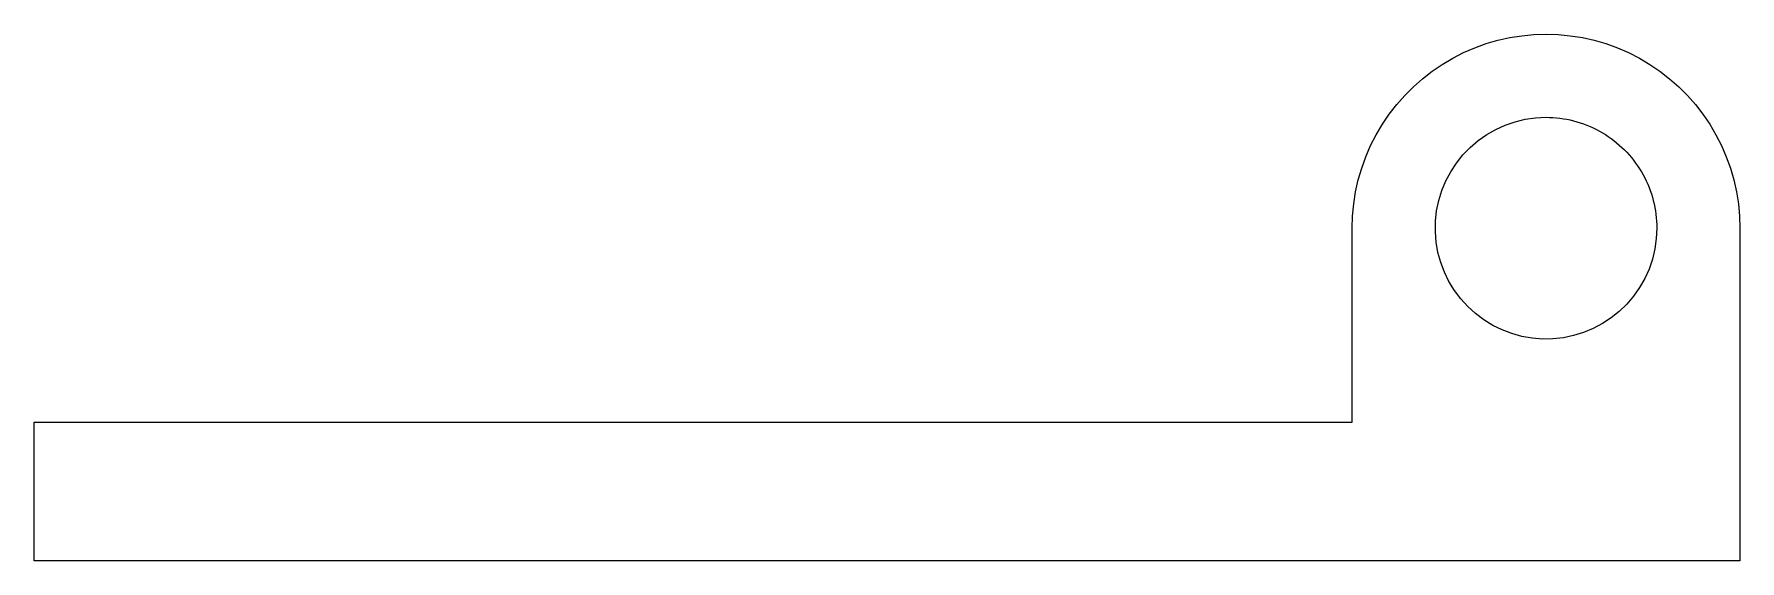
# Model space of a CAD drawing. Header units: metres. Extents: x -43.3 to 18.3, y 0 to 19.
import ezdxf

# ---------------------------------------------------------------- set-up
doc = ezdxf.new("R2010")
doc.units = ezdxf.units.M

msp = doc.modelspace()

# ---------------------------------------------------------------- linework, layer by layer
for points in [[(4.3, 12), (4.314, 12.44), (4.355, 12.877), (4.424, 13.312), (4.52, 13.741), (4.643, 14.163), (4.792, 14.577), (4.966, 14.98), (5.166, 15.372), (5.39, 15.751), (5.637, 16.114), (5.906, 16.462), (6.197, 16.792), (6.508, 17.103), (6.838, 17.394), (7.186, 17.663), (7.549, 17.91), (7.928, 18.134), (8.32, 18.334), (8.723, 18.508), (9.137, 18.657), (9.559, 18.78), (9.988, 18.876), (10.423, 18.945), (10.86, 18.986), (11.3, 19), (11.74, 18.986), (12.177, 18.945), (12.612, 18.876), (13.041, 18.78), (13.463, 18.657), (13.877, 18.508), (14.28, 18.334), (14.672, 18.134), (15.051, 17.91), (15.414, 17.663), (15.762, 17.394), (16.092, 17.103), (16.403, 16.792), (16.694, 16.462), (16.963, 16.114), (17.21, 15.751), (17.434, 15.372), (17.634, 14.98), (17.808, 14.577), (17.957, 14.163), (18.08, 13.741), (18.176, 13.312), (18.245, 12.877), (18.286, 12.44), (18.3, 12)], [(15.3, 12), (15.282, 11.624), (15.229, 11.25), (15.141, 10.884), (15.019, 10.528), (14.864, 10.184), (14.677, 9.857), (14.461, 9.548), (14.216, 9.262), (13.945, 9), (13.651, 8.764), (13.336, 8.557), (13.003, 8.381), (12.655, 8.236), (12.295, 8.126), (11.926, 8.049), (11.551, 8.008), (11.174, 8.002), (10.799, 8.032), (10.427, 8.096), (10.064, 8.196), (9.711, 8.329), (9.373, 8.495), (9.052, 8.692), (8.75, 8.918), (8.472, 9.172), (8.218, 9.45), (7.992, 9.752), (7.795, 10.073), (7.629, 10.411), (7.496, 10.764), (7.396, 11.127), (7.332, 11.499), (7.302, 11.874), (7.308, 12.251), (7.349, 12.626), (7.426, 12.995), (7.536, 13.355), (7.681, 13.703), (7.857, 14.036), (8.064, 14.351), (8.3, 14.645), (8.562, 14.916), (8.848, 15.161), (9.157, 15.377), (9.484, 15.564), (9.828, 15.719), (10.184, 15.841), (10.55, 15.929), (10.924, 15.982), (11.3, 16)], [(11.3, 16), (11.426, 15.998), (11.551, 15.992), (11.676, 15.982), (11.801, 15.968), (11.926, 15.951), (12.05, 15.929), (12.173, 15.904), (12.295, 15.874), (12.416, 15.841), (12.536, 15.804), (12.655, 15.764), (12.772, 15.719), (12.889, 15.671), (13.003, 15.619), (13.116, 15.564), (13.227, 15.505), (13.336, 15.443), (13.443, 15.377), (13.548, 15.308), (13.651, 15.236), (13.752, 15.161), (13.85, 15.082), (13.945, 15), (14.038, 14.916), (14.128, 14.828), (14.216, 14.738), (14.3, 14.645), (14.382, 14.55), (14.461, 14.452), (14.536, 14.351), (14.608, 14.248), (14.677, 14.143), (14.743, 14.036), (14.805, 13.927), (14.864, 13.816), (14.919, 13.703), (14.971, 13.589), (15.019, 13.472), (15.064, 13.355), (15.104, 13.236), (15.141, 13.116), (15.174, 12.995), (15.204, 12.873), (15.229, 12.75), (15.251, 12.626), (15.268, 12.501), (15.282, 12.376), (15.292, 12.251), (15.298, 12.126), (15.3, 12)], [(4.3, 5), (4.3, 5.14), (4.3, 5.28), (4.3, 5.42), (4.3, 5.56), (4.3, 5.7), (4.3, 5.84), (4.3, 5.98), (4.3, 6.12), (4.3, 6.26), (4.3, 6.4), (4.3, 6.54), (4.3, 6.68), (4.3, 6.82), (4.3, 6.96), (4.3, 7.1), (4.3, 7.24), (4.3, 7.38), (4.3, 7.52), (4.3, 7.66), (4.3, 7.8), (4.3, 7.94), (4.3, 8.08), (4.3, 8.22), (4.3, 8.36), (4.3, 8.5), (4.3, 8.64), (4.3, 8.78), (4.3, 8.92), (4.3, 9.06), (4.3, 9.2), (4.3, 9.34), (4.3, 9.48), (4.3, 9.62), (4.3, 9.76), (4.3, 9.9), (4.3, 10.04), (4.3, 10.18), (4.3, 10.32), (4.3, 10.46), (4.3, 10.6), (4.3, 10.74), (4.3, 10.88), (4.3, 11.02), (4.3, 11.16), (4.3, 11.3), (4.3, 11.44), (4.3, 11.58), (4.3, 11.72), (4.3, 11.86), (4.3, 12)], [(4.3, 5), (4.3, 5.14), (4.3, 5.28), (4.3, 5.42), (4.3, 5.56), (4.3, 5.7), (4.3, 5.84), (4.3, 5.98), (4.3, 6.12), (4.3, 6.26), (4.3, 6.4), (4.3, 6.54), (4.3, 6.68), (4.3, 6.82), (4.3, 6.96), (4.3, 7.1), (4.3, 7.24), (4.3, 7.38), (4.3, 7.52), (4.3, 7.66), (4.3, 7.8), (4.3, 7.94), (4.3, 8.08), (4.3, 8.22), (4.3, 8.36), (4.3, 8.5), (4.3, 8.64), (4.3, 8.78), (4.3, 8.92), (4.3, 9.06), (4.3, 9.2), (4.3, 9.34), (4.3, 9.48), (4.3, 9.62), (4.3, 9.76), (4.3, 9.9), (4.3, 10.04), (4.3, 10.18), (4.3, 10.32), (4.3, 10.46), (4.3, 10.6), (4.3, 10.74), (4.3, 10.88), (4.3, 11.02), (4.3, 11.16), (4.3, 11.3), (4.3, 11.44), (4.3, 11.58), (4.3, 11.72), (4.3, 11.86), (4.3, 12)], [(18.3, 12), (18.3, 11.76), (18.3, 11.52), (18.3, 11.28), (18.3, 11.04), (18.3, 10.8), (18.3, 10.56), (18.3, 10.32), (18.3, 10.08), (18.3, 9.84), (18.3, 9.6), (18.3, 9.36), (18.3, 9.12), (18.3, 8.88), (18.3, 8.64), (18.3, 8.4), (18.3, 8.16), (18.3, 7.92), (18.3, 7.68), (18.3, 7.44), (18.3, 7.2), (18.3, 6.96), (18.3, 6.72), (18.3, 6.48), (18.3, 6.24), (18.3, 6), (18.3, 5.76), (18.3, 5.52), (18.3, 5.28), (18.3, 5.04), (18.3, 4.8), (18.3, 4.56), (18.3, 4.32), (18.3, 4.08), (18.3, 3.84), (18.3, 3.6), (18.3, 3.36), (18.3, 3.12), (18.3, 2.88), (18.3, 2.64), (18.3, 2.4), (18.3, 2.16), (18.3, 1.92), (18.3, 1.68), (18.3, 1.44), (18.3, 1.2), (18.3, 0.96), (18.3, 0.72), (18.3, 0.48), (18.3, 0.24), (18.3, 0)], [(-43.3, 0), (-43.3, 0.1), (-43.3, 0.2), (-43.3, 0.3), (-43.3, 0.4), (-43.3, 0.5), (-43.3, 0.6), (-43.3, 0.7), (-43.3, 0.8), (-43.3, 0.9), (-43.3, 1), (-43.3, 1.1), (-43.3, 1.2), (-43.3, 1.3), (-43.3, 1.4), (-43.3, 1.5), (-43.3, 1.6), (-43.3, 1.7), (-43.3, 1.8), (-43.3, 1.9), (-43.3, 2), (-43.3, 2.1), (-43.3, 2.2), (-43.3, 2.3), (-43.3, 2.4), (-43.3, 2.5), (-43.3, 2.6), (-43.3, 2.7), (-43.3, 2.8), (-43.3, 2.9), (-43.3, 3), (-43.3, 3.1), (-43.3, 3.2), (-43.3, 3.3), (-43.3, 3.4), (-43.3, 3.5), (-43.3, 3.6), (-43.3, 3.7), (-43.3, 3.8), (-43.3, 3.9), (-43.3, 4), (-43.3, 4.1), (-43.3, 4.2), (-43.3, 4.3), (-43.3, 4.4), (-43.3, 4.5), (-43.3, 4.6), (-43.3, 4.7), (-43.3, 4.8), (-43.3, 4.9), (-43.3, 5)], [(-43.3, 5), (-42.348, 5), (-41.396, 5), (-40.444, 5), (-39.492, 5), (-38.54, 5), (-37.588, 5), (-36.636, 5), (-35.684, 5), (-34.732, 5), (-33.78, 5), (-32.828, 5), (-31.876, 5), (-30.924, 5), (-29.972, 5), (-29.02, 5), (-28.068, 5), (-27.116, 5), (-26.164, 5), (-25.212, 5), (-24.26, 5), (-23.308, 5), (-22.356, 5), (-21.404, 5), (-20.452, 5), (-19.5, 5), (-18.548, 5), (-17.596, 5), (-16.644, 5), (-15.692, 5), (-14.74, 5), (-13.788, 5), (-12.836, 5), (-11.884, 5), (-10.932, 5), (-9.98, 5), (-9.028, 5), (-8.076, 5), (-7.124, 5), (-6.172, 5), (-5.22, 5), (-4.268, 5), (-3.316, 5), (-2.364, 5), (-1.412, 5), (-0.46, 5), (0.492, 5), (1.444, 5), (2.396, 5), (3.348, 5), (4.3, 5)], [(-20, 5), (-19.514, 5), (-19.028, 5), (-18.542, 5), (-18.056, 5), (-17.57, 5), (-17.084, 5), (-16.598, 5), (-16.112, 5), (-15.626, 5), (-15.14, 5), (-14.654, 5), (-14.168, 5), (-13.682, 5), (-13.196, 5), (-12.71, 5), (-12.224, 5), (-11.738, 5), (-11.252, 5), (-10.766, 5), (-10.28, 5), (-9.794, 5), (-9.308, 5), (-8.822, 5), (-8.336, 5), (-7.85, 5), (-7.364, 5), (-6.878, 5), (-6.392, 5), (-5.906, 5), (-5.42, 5), (-4.934, 5), (-4.448, 5), (-3.962, 5), (-3.476, 5), (-2.99, 5), (-2.504, 5), (-2.018, 5), (-1.532, 5), (-1.046, 5), (-0.56, 5), (-0.074, 5), (0.412, 5), (0.898, 5), (1.384, 5), (1.87, 5), (2.356, 5), (2.842, 5), (3.328, 5), (3.814, 5), (4.3, 5)], [(18.3, 0), (17.068, 0), (15.836, 0), (14.604, 0), (13.372, 0), (12.14, 0), (10.908, 0), (9.676, 0), (8.444, 0), (7.212, 0), (5.98, 0), (4.748, 0), (3.516, 0), (2.284, 0), (1.052, 0), (-0.18, 0), (-1.412, 0), (-2.644, 0), (-3.876, 0), (-5.108, 0), (-6.34, 0), (-7.572, 0), (-8.804, 0), (-10.036, 0), (-11.268, 0), (-12.5, 0), (-13.732, 0), (-14.964, 0), (-16.196, 0), (-17.428, 0), (-18.66, 0), (-19.892, 0), (-21.124, 0), (-22.356, 0), (-23.588, 0), (-24.82, 0), (-26.052, 0), (-27.284, 0), (-28.516, 0), (-29.748, 0), (-30.98, 0), (-32.212, 0), (-33.444, 0), (-34.676, 0), (-35.908, 0), (-37.14, 0), (-38.372, 0), (-39.604, 0), (-40.836, 0), (-42.068, 0), (-43.3, 0)]]:
    msp.add_lwpolyline(points)

doc.saveas('drawing.dxf')
